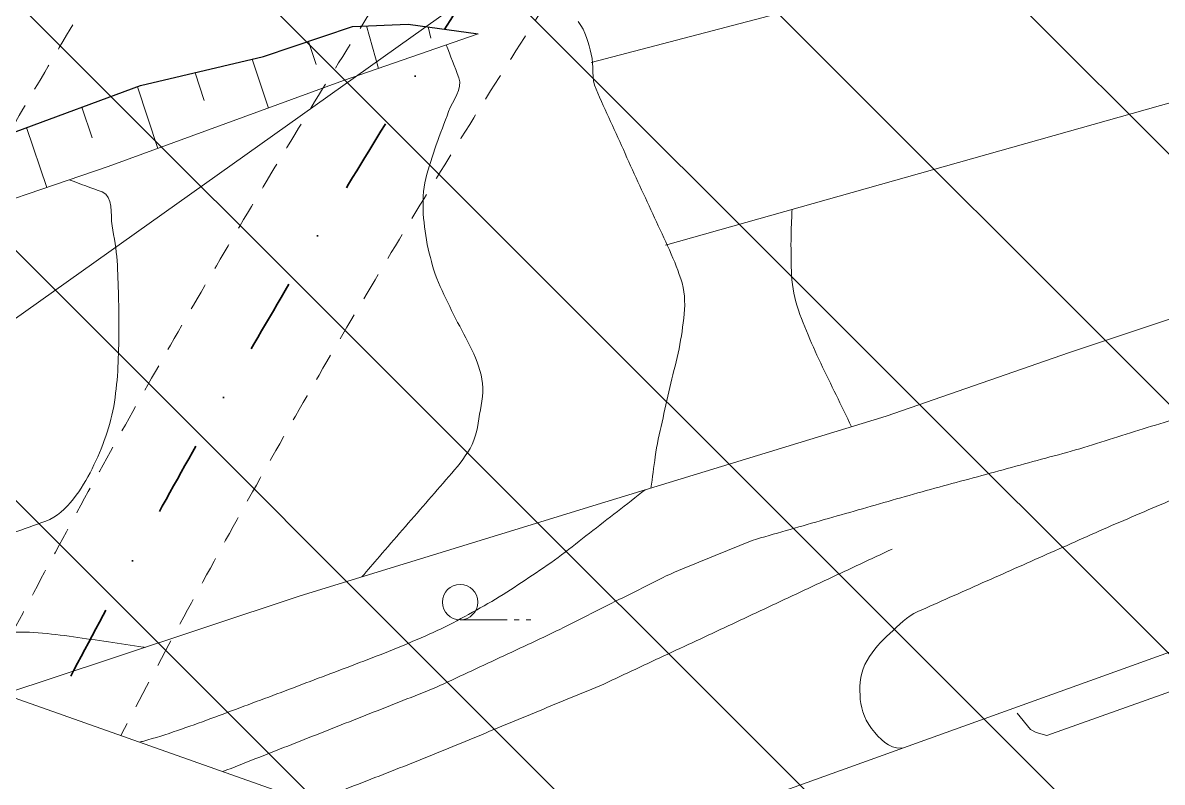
# Model space of a CAD drawing. Header units: centimetres. Extents: x -38353 to 28366, y -42745 to 17597.
# Drawn here: x 29 to 4864, y -133 to 3090 of the extents above; entities that cross this region are included whole.
import ezdxf

# ---------------------------------------------------------------- set-up
doc = ezdxf.new("R2010")
doc.units = ezdxf.units.CM
doc.header["$LTSCALE"] = 500
doc.linetypes.add('Dash dot', pattern=[1.5875, 0.635, -0.47625, 0, -0.47625])
doc.linetypes.add('Overhead', pattern=[0.396875, 0.238125, -0.15875])
for name, color, linetype, lineweight in [('2013_halihazir_BÖLGEPARKI_HİLAL_dwg-1', 9, 'Continuous', 9), ('A-DETL-2', 90, 'Dash dot', 35), ('A-DETL-GENF-2', 250, 'Continuous', 9), ('A-DETL-THIN', 151, 'Continuous', 9), ('A-FLOR-OVHD', 1, 'Overhead', 9), ('Egri_1m-1', 9, 'Continuous', 9), ('Egri_Ara-1', 9, 'Continuous', 9), ('S_Tek_Agac-1', 9, 'Continuous', 9), ('Sev_Sevalti-1', 9, 'Continuous', 9), ('Sev_Sevustu-1', 254, 'Continuous', 25), ('Sev_Tarama-1', 9, 'Continuous', 9), ('Sinir_Duvar_tek_tarafa_ait-1', 9, 'Continuous', 9), ('Sinir_Ist_Duvari-1', 9, 'Continuous', 9), ('Sinir_Mulkiyet-1', 9, 'Continuous', 9), ('Yol_Kaldirim_kenari_bordurtasi-1', 9, 'Continuous', 9), ('Yol_Sose-1', 9, 'Continuous', 9)]:
    doc.layers.add(name, color=color, linetype=linetype, lineweight=lineweight)

# ---------------------------------------------------------------- blocks, each defined once
blk = doc.blocks.new('2013_halihazir_BÖLGEPARKI_HİLAL_dwg_11424_3-2117006-VAZİYET PLANI')
at = {"layer": 'S_Tek_Agac-1'}
for p, q in [((0, -75), (200, -75)), ((230, -75), (250, -75)), ((280, -75), (300, -75))]:
    blk.add_line(p, q, dxfattribs=at)
blk.add_circle((0, 0), 75, dxfattribs=at)
blk = doc.blocks.new('2013_halihazir_BÖLGEPARKI_HİLAL_dwg-2116511-VAZİYET PLANI')
at = {"layer": 'Egri_1m-1'}
for points in [[(2195.7, 2866.3), (2213.6, 2819.7), (2231.5, 2773), (2249.5, 2726.3)], [(2249.5, 2726.3), (2267.4, 2679.6), (2222.8, 2630.1), (2205.7, 2582.8)], [(2205.7, 2582.8), (2188.6, 2535.6), (2170.5, 2489.3), (2153.7, 2442.1)], [(2153.7, 2442.1), (2136.9, 2395), (2121.9, 2348.1), (2109.3, 2298.9)], [(595.6, 2293.3), (642.5, 2276), (689.4, 2258.7), (736.4, 2241.5)], [(2109.3, 2298.9), (2096.6, 2249.6), (2095.8, 2198.9), (2098.6, 2149.3)], [(736.4, 2241.5), (783.3, 2224.2), (770.4, 2147), (778.3, 2097.5)], [(2098.6, 2149.3), (2101.5, 2099.6), (2108.2, 2050.1), (2119.7, 2000.7)], [(3660.1, 2092.7), (3661.2, 2117.7), (3662.3, 2142.6), (3663.4, 2167.5)], [(778.3, 2097.5), (786.2, 2048), (796.4, 1998.9), (799.2, 1948.9)], [(3659.4, 1942.7), (3658.9, 1992.7), (3658, 2042.8), (3660.1, 2092.7)], [(2119.7, 2000.7), (2131.3, 1951.4), (2143.1, 1903.3), (2163.1, 1857.2)], [(799.2, 1948.9), (802.1, 1899), (804.3, 1849), (805.2, 1799)], [(3674.6, 1793.5), (3662.7, 1842.9), (3659.9, 1892.8), (3659.4, 1942.7)], [(2163.1, 1857.2), (2183.2, 1811), (2204.9, 1766.3), (2227.2, 1721.5)], [(805.2, 1799), (806.2, 1749.1), (806.9, 1699.1), (806.9, 1649.1)], [(3724.2, 1652), (3704.5, 1698), (3686.4, 1744.2), (3674.6, 1793.5)], [(2227.2, 1721.5), (2249.5, 1676.8), (2273.9, 1633.5), (2296.6, 1588.5)], [(806.9, 1649.1), (806.8, 1599.1), (804.8, 1549.1), (802.7, 1499.1)], [(3784.8, 1514.8), (3763, 1559.8), (3744, 1605.9), (3724.2, 1652)], [(2296.6, 1588.5), (2319.2, 1543.6), (2338.1, 1496.2), (2347.4, 1447.4)], [(802.7, 1499.1), (800.5, 1449.1), (795.1, 1399.5), (787.8, 1349.9)], [(2347.4, 1447.4), (2356.7, 1398.6), (2346.5, 1347.2), (2337.6, 1297.7)], [(787.8, 1349.9), (780.5, 1300.2), (767.1, 1252.2), (751.2, 1204.4)], [(2337.6, 1297.7), (2328.7, 1248.3), (2323.7, 1197.8), (2297.2, 1153.3)], [(751.2, 1204.4), (735.3, 1156.5), (714.9, 1111.6), (692.8, 1066.2)], [(2297.2, 1153.3), (2270.6, 1108.7), (2239.8, 1071.1), (2207.1, 1033.4)], [(692.8, 1066.2), (670.8, 1020.8), (645.7, 979.1), (613.7, 938.8)], [(4250.9, 978.8), (4202.7, 965.7), (4154.5, 952.2), (4106.5, 938.4)], [(613.7, 938.8), (581.6, 898.5), (544.3, 861.1), (497.2, 844.3)], [(5019, 825.1), (4973, 805.4), (4927.5, 784.7), (4881.8, 764.4)], [(3529.7, 773.1), (3481.6, 759.4), (3435.7, 738.8), (3389.4, 720.1)], [(2562.5, 615), (2603.8, 643.1), (2645.8, 670.4), (2685.3, 701.1)], [(3389.4, 720.1), (3343, 701.5), (3296.7, 682.6), (3250.5, 663.3)], [(3250.5, 663.3), (3204.4, 644.1), (3157.6, 626), (3112.9, 603.6)], [(2437.1, 532.6), (2479.6, 559.1), (2521.1, 586.9), (2562.5, 615)], [(2307.4, 457.3), (2351.1, 481.6), (2394.7, 506), (2437.1, 532.6)], [(2174.5, 387.7), (2219.7, 409.3), (2263.6, 433.1), (2307.4, 457.3)], [(4196.3, 460.1), (4150.6, 439.8), (4116, 402), (4078.3, 367.5)], [(2037.4, 326.9), (2083.6, 346), (2129.4, 366.1), (2174.5, 387.7)], [(2710.9, 401.5), (2666.2, 379), (2621.1, 357.4), (2575.8, 336.3)], [(314.8, 364.5), (364.3, 375.7), (415, 375.2), (464.7, 370.5)], [(464.7, 370.5), (514.4, 365.7), (564.3, 360.9), (613.8, 353.5)], [(4078.3, 367.5), (4040.5, 333), (4009, 299.9), (3981.5, 252.9)], [(1898.4, 270.6), (1945, 288.6), (1991.2, 307.8), (2037.4, 326.9)], [(1758.3, 216.8), (1805.1, 234.6), (1851.7, 252.6), (1898.4, 270.6)], [(3981.5, 252.9), (3954, 206), (3949.2, 154.3), (3951.6, 105.9)], [(2168.1, 145.9), (2122.8, 124.7), (2075.6, 107.7), (2029.1, 89.3)], [(3951.6, 105.9), (3953.9, 57.6), (3965.2, 10.3), (4000.5, -35.9)], [(1196.6, 5.9), (1243.5, 23.3), (1290.4, 40.7), (1337.2, 58.2)], [(1055.4, -44.7), (1102.6, -28.2), (1149.8, -11.6), (1196.6, 5.9)], [(912.2, -89.2), (960.4, -76), (1008.2, -61.2), (1055.4, -44.7)], [(4000.5, -35.9), (4035.8, -82), (4074.9, -120.4), (4124.9, -119.6)], [(894.2, -94.1), (900.2, -92.5), (906.2, -90.9), (912.2, -89.2)], [(4124.9, -119.6), (4127.3, -119.6), (4129.8, -119.5), (4132.2, -119.5)]]:
    blk.add_open_spline(points, degree=3, dxfattribs=at)
for points, knots in [([(6403.2, 1633.4), (6355.7, 1617.8), (6308.1, 1602.5), (6260.5, 1587.3), (6212.8, 1572.1), (6165.2, 1556.8), (6117.6, 1541.6), (6070, 1526.4), (6022.3, 1511.1), (5974.7, 1495.9), (5927.1, 1480.7), (5879.5, 1465.4), (5831.8, 1450.2), (5784.2, 1435), (5736.6, 1419.7), (5689, 1404.5), (5641.4, 1389.3), (5593.7, 1374.1), (5546, 1359.2), (5498.3, 1344.2), (5450.6, 1329.2), (5402.9, 1314.2), (5355.2, 1299.2), (5307.5, 1284.2), (5259.8, 1269.2), (5212.1, 1254.2), (5164.4, 1239.3), (5116.7, 1224.3), (5069, 1209.3), (5021.3, 1194.3), (4973.6, 1179.3), (4925.9, 1164.3), (4878.2, 1149.3), (4829.9, 1136.2)], [0.18783977, 0.18783977, 0.18783977, 0.18783977, 0.19291652, 0.19291652, 0.19291652, 0.19799327, 0.19799327, 0.19799327, 0.20307002, 0.20307002, 0.20307002, 0.20814677, 0.20814677, 0.20814677, 0.21322352, 0.21322352, 0.21322352, 0.21830027, 0.21830027, 0.21830027, 0.22337702, 0.22337702, 0.22337702, 0.22845377, 0.22845377, 0.22845377, 0.23353052, 0.23353052, 0.23353052, 0.23860727, 0.23860727, 0.23860727, 0.24368402, 0.24368402, 0.24368402, 0.24368402]), ([(3915.8, 1244.9), (3894, 1289.8), (3872.1, 1334.8), (3850.3, 1379.8), (3828.5, 1424.8), (3806.7, 1469.8), (3784.8, 1514.8)], [0, 0, 0, 0, 0.1538788, 0.1538788, 0.1538788, 0.3077575, 0.3077575, 0.3077575, 0.3077575]), ([(4829.9, 1136.2), (4781.7, 1123.1), (4733.4, 1110), (4685.2, 1096.9), (4636.9, 1083.8), (4588.7, 1070.7), (4540.4, 1057.5), (4492.2, 1044.4), (4443.9, 1031.3), (4395.7, 1018.2), (4347.4, 1005.1), (4299.2, 992), (4250.9, 978.8)], [0.24368402, 0.24368402, 0.24368402, 0.24368402, 0.24876077, 0.24876077, 0.24876077, 0.25383752, 0.25383752, 0.25383752, 0.25891427, 0.25891427, 0.25891427, 0.26399102, 0.26399102, 0.26399102, 0.26399102]), ([(2207.1, 1033.4), (2174.3, 995.6), (2141.5, 957.8), (2108.7, 920.1), (2076, 882.3), (2043.2, 844.5), (2010.4, 806.8), (1977.7, 769), (1944.9, 731.3), (1912.1, 693.5), (1887.3, 664.9), (1862.5, 636.3), (1837.6, 607.6)], [0.7757602, 0.7757602, 0.7757602, 0.7757602, 0.835434, 0.835434, 0.835434, 0.8951079, 0.8951079, 0.8951079, 0.9547818, 0.9547818, 0.9547818, 1, 1, 1, 1]), ([(2685.3, 701.1), (2724.7, 731.8), (2764.2, 762.5), (2803.7, 793.2), (2843.1, 823.9), (2882.6, 854.7), (2922, 885.4), (2961.2, 915.9), (3000.4, 946.4), (3039.6, 976.9)], [0.97714629, 0.97714629, 0.97714629, 0.97714629, 0.98478025, 0.98478025, 0.98478025, 0.9924142, 0.9924142, 0.9924142, 1, 1, 1, 1]), ([(5432.7, 1002), (5386.6, 982.7), (5340.6, 963.1), (5294.7, 943.4), (5248.7, 923.7), (5202.8, 904), (5156.8, 884.2), (5110.9, 864.5), (5064.9, 844.8), (5019, 825.1)], [0.7840284, 0.7840284, 0.7840284, 0.7840284, 0.79940151, 0.79940151, 0.79940151, 0.81477461, 0.81477461, 0.81477461, 0.83014772, 0.83014772, 0.83014772, 0.83014772]), ([(4106.5, 938.4), (4058.4, 924.7), (4010.3, 910.9), (3962.3, 897.1), (3914.2, 883.3), (3866.1, 869.6), (3818.1, 855.8), (3770, 842), (3721.9, 828.2), (3673.9, 814.5), (3625.8, 800.7), (3577.7, 786.9), (3529.7, 773.1)], [0.26906777, 0.26906777, 0.26906777, 0.26906777, 0.27414452, 0.27414452, 0.27414452, 0.27922127, 0.27922127, 0.27922127, 0.28429803, 0.28429803, 0.28429803, 0.28937478, 0.28937478, 0.28937478, 0.28937478]), ([(497.2, 844.3), (450.1, 827.4), (403.1, 810.5), (356, 793.7), (308.9, 776.8), (261.9, 759.9), (214.8, 743.1), (167.7, 726.2), (120.6, 709.3), (73.6, 692.5)], [0.6126097, 0.6126097, 0.6126097, 0.6126097, 0.6683014, 0.6683014, 0.6683014, 0.7239932, 0.7239932, 0.7239932, 0.779685, 0.779685, 0.779685, 0.779685]), ([(4881.8, 764.4), (4836.1, 744.1), (4790.4, 723.8), (4744.7, 703.5), (4699, 683.3), (4653.3, 663), (4607.6, 642.7), (4561.9, 622.4), (4516.2, 602.1), (4470.5, 581.8), (4424.8, 561.5), (4379.1, 541.3), (4333.4, 521), (4287.7, 500.7), (4242, 480.4), (4196.3, 460.1)], [0.84552083, 0.84552083, 0.84552083, 0.84552083, 0.86089393, 0.86089393, 0.86089393, 0.87626704, 0.87626704, 0.87626704, 0.89164014, 0.89164014, 0.89164014, 0.90701325, 0.90701325, 0.90701325, 0.92238635, 0.92238635, 0.92238635, 0.92238635]), ([(3112.9, 603.6), (3068.3, 581.1), (3023.6, 558.7), (2978.9, 536.2), (2934.2, 513.8), (2889.6, 491.3), (2844.9, 468.9), (2800.2, 446.4), (2755.6, 423.9), (2710.9, 401.5)], [0.30460503, 0.30460503, 0.30460503, 0.30460503, 0.30968178, 0.30968178, 0.30968178, 0.31475853, 0.31475853, 0.31475853, 0.31983528, 0.31983528, 0.31983528, 0.31983528]), ([(613.8, 353.5), (663.2, 346.2), (712.7, 338.8), (762.1, 331.5), (811.6, 324.1), (861, 316.7), (910.5, 309.4), (912.9, 309), (915.4, 308.7), (917.8, 308.3)], [0.96849283, 0.96849283, 0.96849283, 0.96849283, 0.98386573, 0.98386573, 0.98386573, 0.99923863, 0.99923863, 0.99923863, 1, 1, 1, 1]), ([(2575.8, 336.3), (2530.5, 315.1), (2485.2, 294), (2439.9, 272.8), (2394.6, 251.6), (2349.3, 230.5), (2304, 209.3), (2258.7, 188.2), (2213.4, 167), (2168.1, 145.9)], [0.32491203, 0.32491203, 0.32491203, 0.32491203, 0.32998878, 0.32998878, 0.32998878, 0.33506553, 0.33506553, 0.33506553, 0.34014228, 0.34014228, 0.34014228, 0.34014228]), ([(1337.2, 58.2), (1384, 75.8), (1430.8, 93.3), (1477.6, 110.9), (1524.4, 128.5), (1571.2, 146.2), (1618, 163.8), (1664.8, 181.4), (1711.6, 199.1), (1758.3, 216.8)], [0.90080674, 0.90080674, 0.90080674, 0.90080674, 0.90844069, 0.90844069, 0.90844069, 0.91607465, 0.91607465, 0.91607465, 0.92370861, 0.92370861, 0.92370861, 0.92370861]), ([(2029.1, 89.3), (1982.6, 71), (1936.1, 52.6), (1889.6, 34.2), (1843.1, 15.9), (1796.6, -2.5), (1750.1, -20.9), (1703.6, -39.2), (1657.1, -57.6), (1610.6, -76), (1564.1, -94.3), (1517.6, -112.7), (1471, -131), (1424.5, -149.3), (1378, -167.6), (1331.5, -186), (1303.6, -196.9), (1275.7, -207.9), (1247.9, -218.9)], [0.34521903, 0.34521903, 0.34521903, 0.34521903, 0.35029578, 0.35029578, 0.35029578, 0.35537253, 0.35537253, 0.35537253, 0.36044928, 0.36044928, 0.36044928, 0.36552603, 0.36552603, 0.36552603, 0.37060278, 0.37060278, 0.37060278, 0.37364388, 0.37364388, 0.37364388, 0.37364388])]:
    blk.add_open_spline(points, degree=3, knots=knots, dxfattribs=at)
at = {"layer": 'Egri_Ara-1'}
for points in [[(2755.3, 2965.3), (2787.8, 2921.7), (2800.2, 2875.2), (2811.4, 2826.2)], [(2811.4, 2826.2), (2822.7, 2777.2), (2810.9, 2723.2), (2831.4, 2677.6)], [(3142.8, 1995.3), (3163.7, 1949.8), (3182.1, 1904.1), (3196.4, 1855.2)], [(3196.4, 1855.2), (3210.7, 1806.2), (3209.5, 1754.8), (3203.5, 1705.3)], [(3203.5, 1705.3), (3197.5, 1655.8), (3191, 1606), (3179.6, 1557.2)], [(3179.6, 1557.2), (3168.2, 1508.5), (3156.1, 1460), (3144.9, 1411.3)], [(3144.9, 1411.3), (3133.6, 1362.6), (3122.5, 1313.9), (3111.6, 1265)], [(3111.6, 1265), (3100.7, 1216.2), (3089.5, 1167.4), (3082.7, 1117.8)], [(3082.7, 1117.8), (3076.7, 1073.4), (3070.7, 1029), (3064.6, 984.6)], [(2865.2, 152.9), (2819.9, 131.7), (2772.8, 114.6), (2726.6, 95.5)], [(2172.2, -134), (2126, -153.1), (2079.6, -171.8), (2033.1, -190)]]:
    blk.add_open_spline(points, degree=3, dxfattribs=at)
for points, knots in [([(2831.4, 2677.6), (2851.9, 2632), (2872.5, 2586.4), (2893.2, 2540.8), (2913.8, 2495.3), (2934.4, 2449.8), (2955.1, 2404.2), (2975.7, 2358.7), (2996.3, 2313.1), (3017.2, 2267.7), (3038.1, 2222.3), (3059.1, 2176.9), (3080, 2131.5), (3101, 2086.1), (3121.9, 2040.7), (3142.8, 1995.3)], [0.89822962, 0.89822962, 0.89822962, 0.89822962, 0.90678419, 0.90678419, 0.90678419, 0.91533876, 0.91533876, 0.91533876, 0.92389333, 0.92389333, 0.92389333, 0.9324479, 0.9324479, 0.9324479, 0.94100246, 0.94100246, 0.94100246, 0.94100246]), ([(4087.6, 725.8), (4042.3, 704.6), (3997, 683.4), (3951.8, 662.1), (3906.5, 640.9), (3861.2, 619.7), (3815.9, 598.5), (3770.7, 577.3), (3725.4, 556), (3680.1, 534.8), (3634.8, 513.6), (3589.6, 492.4), (3544.3, 471.2), (3499, 450), (3453.8, 428.7), (3408.5, 407.5), (3363.2, 386.3), (3317.9, 365.1), (3272.7, 343.9), (3227.4, 322.6), (3182.1, 301.4), (3136.8, 280.2), (3091.6, 259), (3046.3, 237.8), (3001, 216.5), (2955.7, 195.3), (2910.5, 174.1), (2865.2, 152.9)], [0, 0, 0, 0, 0.0358714, 0.0358714, 0.0358714, 0.0717427, 0.0717427, 0.0717427, 0.1076141, 0.1076141, 0.1076141, 0.1434854, 0.1434854, 0.1434854, 0.1793568, 0.1793568, 0.1793568, 0.2152281, 0.2152281, 0.2152281, 0.2510995, 0.2510995, 0.2510995, 0.2869708, 0.2869708, 0.2869708, 0.3228422, 0.3228422, 0.3228422, 0.3228422]), ([(2726.6, 95.5), (2680.4, 76.4), (2634.2, 57.3), (2588, 38.1), (2541.8, 19), (2495.6, -0.1), (2449.4, -19.2), (2403.2, -38.4), (2357, -57.5), (2310.8, -76.6), (2264.6, -95.7), (2218.4, -114.8), (2172.2, -134)], [0.3587135, 0.3587135, 0.3587135, 0.3587135, 0.3945849, 0.3945849, 0.3945849, 0.4304562, 0.4304562, 0.4304562, 0.4663276, 0.4663276, 0.4663276, 0.5021989, 0.5021989, 0.5021989, 0.5021989]), ([(2033.1, -190), (1986.5, -208.1), (1939.9, -226.3), (1893.3, -244.5), (1846.7, -262.6), (1800.1, -280.8), (1753.6, -298.9), (1709.3, -316.2), (1665.1, -333.4), (1620.8, -350.7)], [0.5380703, 0.5380703, 0.5380703, 0.5380703, 0.5739416, 0.5739416, 0.5739416, 0.609813, 0.609813, 0.609813, 0.6438758, 0.6438758, 0.6438758, 0.6438758])]:
    blk.add_open_spline(points, degree=3, knots=knots, dxfattribs=at)
at = {"layer": 'Sev_Sevalti-1', "flags": 128}
blk.add_lwpolyline([(2330.7, 2913.4), (1759.4, 2714.4), (761.7, 2349.8), (22.8, 2098.4), (-798.1, 1837.8), (-1516.5, 1620.9), (-2278.6, 1418.2), (-2797.5, 1210.6)], dxfattribs=at)
at = {"layer": 'Sev_Sevustu-1', "flags": 128}
blk.add_lwpolyline([(-3325, 1397.1), (-2917.6, 1559.6), (-2282.5, 1808.7), (-1578.5, 2019.5), (-809.1, 2207.7), (-257.1, 2324.3), (370.5, 2498.4), (899, 2693.5), (1420, 2816.1), (1798.6, 2944.1), (2034.9, 2954.2), (2330.7, 2913.4)], dxfattribs=at)
at = {"layer": 'Sev_Tarama-1'}
for p, q in [((1857.6, 2946.6), (1908.9, 2766.4)), ((2119.2, 2942.6), (2130.3, 2895)), ((1611.6, 2880.9), (1643.6, 2782.3)), ((1372.8, 2805), (1441, 2598)), ((1129.8, 2747.8), (1168, 2630)), ((885.6, 2688.5), (971.9, 2426.6)), ((649.7, 2601.4), (693.6, 2471.5)), ((415.1, 2514.8), (500.9, 2261.1))]:
    blk.add_line(p, q, dxfattribs=at)
at = {"layer": 'Sinir_Duvar_tek_tarafa_ait-1', "flags": 128}
blk.add_lwpolyline([(2563.8, -683.9), (5355.5, 320.7), (7605.9, 1136.3), (9911.5, 1947.8), (11063.4, 1856.7)], dxfattribs=at)
at = {"layer": 'Sinir_Ist_Duvari-1', "flags": 128}
blk.add_lwpolyline([(317.9, 109.7), (771.6, 259.7), (1576.6, 527.4), (2868.6, 924.6), (4062.7, 1289.8), (4840.7, 1559.6), (6778.2, 2205.9), (7625, 2487.9), (9069.4, 2927.3), (9790.7, 3117.3), (9845.7, 3108.7), (10094.1, 3069.9), (11063.4, 2828.1)], dxfattribs=at)
at = {"layer": 'Sinir_Mulkiyet-1'}
for p, q in [((3113.7, 3658), (-1146.4, 627.2)), ((-1146.4, 627.2), (3113.7, 3658))]:
    blk.add_line(p, q, dxfattribs=at)
at = {"layer": 'Yol_Kaldirim_kenari_bordurtasi-1', "flags": 128}
blk.add_lwpolyline([(11063.4, 1692.5), (9938.9, 1782.1), (6513.8, 563.6), (4744.5, -65.9), (4698.6, -53.1), (4674.5, -40.8), (4617.8, 28.7)], dxfattribs=at)
at = {"layer": 'Yol_Sose-1', "flags": 128}
for points in [[(2810.5, 2790.9), (5043.5, 3377.4), (6017.8, 3622.2), (6803.2, 3854.3), (7539.5, 4041.3), (8433.3, 4183.8), (9521.3, 4344.2), (10854.4, 4496.3), (11063.4, 4514.4)], [(3125.7, 2015.7), (6019, 2832.2), (6918.1, 3029.5), (8270.3, 3307.1), (10011.1, 3509.1), (11063.4, 3608.7)]]:
    blk.add_lwpolyline(points, dxfattribs=at)
blk.add_blockref('2013_halihazir_BÖLGEPARKI_HİLAL_dwg_11424_3-2117006-VAZİYET PLANI', (2254.8, 500.4))

msp = doc.modelspace()

# ---------------------------------------------------------------- hatches: boundary and pattern name
at = {"layer": 'A-DETL-GENF-2'}
h = msp.add_hatch(dxfattribs=at)
h.set_pattern_fill('FP_9', color=256, style=0, pattern_type=2)
h.set_pattern_definition([(135, (0, 0), (-530.33, -530.33), [])])
h.paths.add_polyline_path([(-16809.2, -33720.1), (6957.1, -33720.1), (9800.7, -23462.5), (9813.1, -23415.5), (9824.3, -23368.2), (9834.3, -23320.6), (9843, -23272.7), (9850.6, -23224.7), (9857.1, -23174.2), (9861.9, -23128), (9865.7, -23079.6), (9868.3, -23031), (9869.6, -22982.4), (9869.7, -22933.7), (9868.5, -22885.1), (9866.1, -22836.5), (9862.4, -22788), (9857.5, -22739.6), (9851.4, -22691.4), (9844.1, -22643.3), (9835.5, -22595.4), (9825.6, -22547.8), (9814.6, -22500.4), (9802.4, -22453.3), (9788.9, -22406.6), (9774.3, -22360.2), (9758.5, -22314.2), (9741.5, -22268.6), (9719.9, -22215.4), (9704, -22178.8), (9683.6, -22134.7), (9662, -22091.1), (9639.4, -22048), (9615.6, -22005.6), (9590.8, -21963.8), (9564.9, -21922.6), (9537.9, -21882.1), (9509.9, -21842.3), (9480.9, -21803.3), (9451, -21765), (9420, -21727.4), (9388.1, -21690.7), (9355.3, -21654.8), (9321.6, -21619.8), (9286.9, -21585.6), (9251.4, -21552.3), (9215.1, -21520), (9178, -21488.6), (9140, -21458.1), (9101.3, -21428.7), (9061.9, -21400.2), (9021.7, -21372.8), (8980.9, -21346.3), (8939.4, -21321), (8897.2, -21296.7), (8854.5, -21273.5), (8811.2, -21251.4), (8767.3, -21230.4), (8722.9, -21210.6), (8678, -21191.9), (8632.6, -21174.3), (8586.8, -21157.9), (8540.6, -21142.7), (8494, -21128.7), (1125.5, -19013.6), (-6284.2, -18174.3), (-9734, -27936.9), (-12091.2, -27103.9), (-8278.3, -16314.2), (-12804.4, -15015), (-12841.4, -15005), (-12878.8, -14996.2), (-12916.4, -14988.6), (-12954.2, -14982.2), (-12992.2, -14977), (-13030.4, -14973), (-13068.6, -14970.3), (-13107, -14968.7), (-13145.3, -14968.5), (-13183.7, -14969.4), (-13222, -14971.5), (-13260.2, -14974.9), (-13316.2, -14982.3), (-13336.2, -14985.3), (-13373.9, -14992.3), (-13411.4, -15000.6), (-13448.6, -15010), (-13499.2, -15025), (-13522, -15032.4), (-13558.1, -15045.3), (-13593.8, -15059.4), (-13629, -15074.6), (-13663.7, -15090.9), (-13697.9, -15108.4), (-13731.5, -15126.9), (-13764.5, -15146.5), (-13796.8, -15167.1), (-13828.5, -15188.8), (-13859.5, -15211.4), (-13889.7, -15235.1), (-13919.2, -15259.7), (-13947.8, -15285.2), (-13975.6, -15311.6), (-14007.9, -15344.6), (-14028.7, -15367), (-14053.8, -15396), (-14078, -15425.8), (-14101.3, -15456.3), (-14123.6, -15487.5), (-14144.8, -15519.4), (-14165.1, -15552), (-14184.2, -15585.3), (-14202.4, -15619.1), (-14219.4, -15653.5), (-14235.3, -15688.4), (-14250.1, -15723.8), (-14263.7, -15759.7), (-14276.2, -15795.9), (-14287.5, -15832.6), (-14297.7, -15869.6), (-18887.1, -33720.1), (-17637.4, -33720.1)], flags=0)
h.paths.add_polyline_path([(10359.5, -16982.5), (10403, -16980.4), (10446.4, -16977), (10489.8, -16972.4), (10532.9, -16966.6), (10575.9, -16959.4), (10618.7, -16951.1), (10661.2, -16941.5), (10693.8, -16933.1), (10693.8, 7185.4), (-9926.1, 7185.4), (-12457.6, -8798), (-12464.4, -8844.6), (-12469.9, -8891.4), (-12475.2, -8953.1), (-12477.3, -8985.4), (-12479.1, -9033), (-12479.7, -9079.6), (-12479, -9126.8), (-12477.1, -9173.9), (-12474, -9220.9), (-12469, -9272.7), (-12464, -9314.6), (-12457.1, -9361.3), (-12449, -9407.7), (-12439.8, -9453.9), (-12429.3, -9499.9), (-12417.5, -9545.5), (-12404.2, -9592.3), (-12390.5, -9635.8), (-12370.9, -9692), (-12358.8, -9724.6), (-12341.2, -9768.3), (-12322.5, -9811.6), (-12302.6, -9854.3), (-12281.6, -9896.5), (-12259.5, -9938.1), (-12236.3, -9979.2), (-12212, -10019.6), (-12178.4, -10071.6), (-12160.3, -10098.4), (-12133, -10136.8), (-12104.6, -10174.4), (-12075.2, -10211.3), (-12044.9, -10247.4), (-12013.6, -10282.7), (-11981.5, -10317.1), (-11948.4, -10350.7), (-11914.4, -10383.4), (-11879.6, -10415.2), (-11844, -10446.1), (-11807.6, -10476), (-11770.4, -10504.9), (-11732.5, -10532.9), (-11693.8, -10559.8), (-11654.4, -10585.8), (-11614.4, -10610.7), (-11573.7, -10634.5), (-11532.4, -10657.2), (-11490.5, -10678.8), (-11448.1, -10699.4), (-11405.2, -10718.8), (-11361.7, -10737.1), (-11317.8, -10754.2), (-11273.4, -10770.1), (-11228.7, -10784.9), (-11183.6, -10798.5), (-6776.3, -12063.6), (-5709, -9043.4), (-3351.9, -9876.4), (-4369, -12754.7), (4644, -15341.8)], flags=0)
h.paths.add_polyline_path([(2616.9, -4414.8), (-6246, -1282.8), (-5079.8, 2017.2), (3783.1, -1114.8), (2889.6, -3643.1)], flags=0)

# ---------------------------------------------------------------- linework, layer by layer
at = {"layer": 'A-DETL-2'}
for centre, radius, start, end in [((34908.8, -17879.2), 39159.9, 140.23319, 152.55857), ((37967.4, -19488.8), 44266.9, 143.01188, 152.83334)]:
    msp.add_arc(centre, radius, start, end, dxfattribs=at)
at = {"layer": 'A-DETL-THIN'}
msp.add_line((3783.1, -1114.8), (-5079.8, 2017.2), dxfattribs=at)
at = {"layer": 'A-FLOR-OVHD'}
for centre, radius, start, end in [((37967.4, -19488.8), 44571.9, 143.23998, 152.88635), ((37967.4, -19488.8), 43961.9, 142.64404, 152.7795), ((34908.8, -17879.2), 39464.9, 140.57056, 152.62046), ((34908.8, -17879.2), 38854.9, 139.82702, 152.4954)]:
    msp.add_arc(centre, radius, start, end, dxfattribs=at)

# ---------------------------------------------------------------- block references
at = {"layer": '2013_halihazir_BÖLGEPARKI_HİLAL_dwg-1'}
msp.add_blockref('2013_halihazir_BÖLGEPARKI_HİLAL_dwg-2116511-VAZİYET PLANI', (-369.7, 130.6), dxfattribs=at)

doc.saveas('drawing.dxf')
